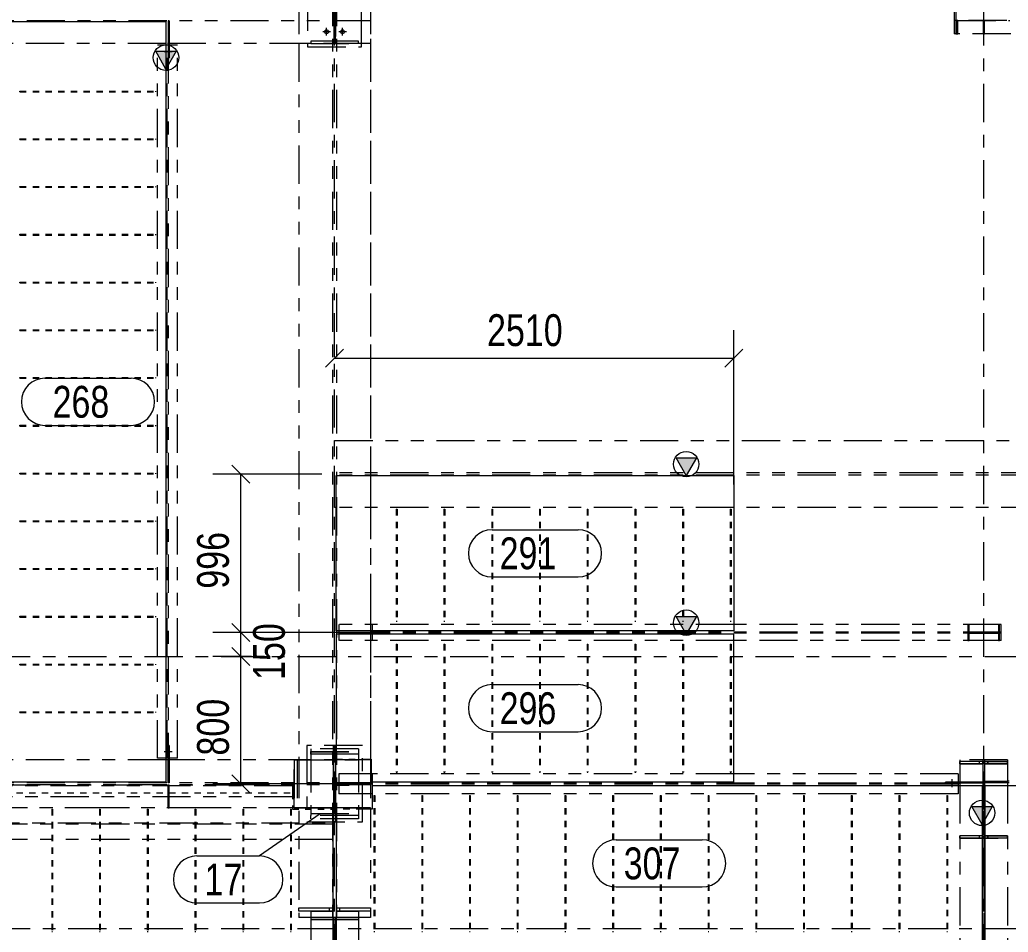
# Model space of a CAD drawing. Header units: millimetres. Extents: x 6786 to 7380, y -302 to 118.
# Drawn here: x 6929.5 to 7007.2, y -177.7 to -106 of the extents above; entities that cross this region are included whole.
import ezdxf

# ---------------------------------------------------------------- set-up
doc = ezdxf.new("R2010")
doc.units = ezdxf.units.MM
for name, pattern in [('XKITLINE00', [0]), ('XKITLINE02', [4, 2, -2]), ('XKITLINE03', [6, 3, -1, 1, -1]), ('XKITLINE04', [3, 0.5, -0.5, 0.5, -0.5, 0.5, -0.5]), ('XKITLINE05', [8, 3, -1, 1, -1, 1, -1])]:
    doc.linetypes.add(name, pattern=pattern)
for name, color, linetype, lineweight in [('Bolt', 7, 'Continuous', 0), ('Part', 2, 'Continuous', 0), ('PartMark', 3, 'Continuous', 0), ('S-GRID', 1, 'Continuous', 0), ('Z-DIMENSIONS', 1, 'Continuous', 0)]:
    doc.layers.add(name, color=color, linetype=linetype, lineweight=lineweight)
doc.styles.add('Arial', font='arial.ttf')

msp = doc.modelspace()

# ---------------------------------------------------------------- hatches: boundary and pattern name
at = {"layer": 'Part'}
for points in [[(6940.209, -108.505), (6941.809, -108.505), (6941.009, -109.905)], [(6981.084, -140.43), (6982.684, -140.43), (6981.884, -141.83)], [(6981.084, -152.88), (6982.684, -152.88), (6981.884, -154.28)], [(7004.334, -167.817), (7005.934, -167.817), (7005.134, -169.217)]]:
    msp.add_hatch(color=7, dxfattribs=at).paths.add_polyline_path(points, flags=17)

# ---------------------------------------------------------------- linework, layer by layer
at = {"layer": 'Bolt', "color": 7, "linetype": 'XKITLINE00', "lineweight": 0}
for p, q in [((6953.934, -106.967), (6953.334, -106.967)), ((6953.634, -107.267), (6953.634, -106.667)), ((6955.184, -106.967), (6954.584, -106.967)), ((6954.884, -107.267), (6954.884, -106.667))]:
    msp.add_line(p, q, dxfattribs=at)
at = {"layer": 'Bolt', "color": 7, "linetype": 'XKITLINE02', "lineweight": 0}
for p, q in [((6940.871, -108.53), (6941.496, -108.53)), ((6940.871, -108.53), (6941.496, -108.53)), ((6941.496, -163.53), (6940.871, -163.53)), ((6941.496, -163.53), (6940.871, -163.53))]:
    msp.add_line(p, q, dxfattribs=at)
at = {"layer": 'Bolt', "color": 6, "linetype": 'XKITLINE02', "lineweight": 0}
msp.add_line((7002.759, -165.667), (7002.759, -166.292), dxfattribs=at)
msp.add_line((7002.759, -165.667), (7002.759, -166.292), dxfattribs=at)
at = {"layer": 'Bolt', "color": 7, "linetype": 'XKITLINE00', "lineweight": 0}
for centre in [(6953.634, -106.967), (6954.884, -106.967)]:
    msp.add_circle(centre, 0.15, dxfattribs=at)
at = {"layer": 'Part', "color": 6, "linetype": 'XKITLINE05', "lineweight": 0}
for p, q in [((6954.102, 24.47), (6954.102, -176.53)), ((6954.415, 24.47), (6954.415, -176.53)), ((6957.071, 24.47), (6957.071, -164.092)), ((6952.134, -103.905), (6952.134, -108.155)), ((6956.384, -108.155), (6956.384, -103.905)), ((6951.446, -104.155), (6951.446, -107.905)), ((6951.446, -104.155), (6951.446, -107.905)), ((6954.196, -104.342), (6954.196, -107.717)), ((6954.321, -104.342), (6954.321, -107.717)), ((6957.071, -104.155), (6957.071, -107.905)), ((6957.071, -104.155), (6957.071, -107.905)), ((7002.946, -104.936), (7002.946, -107.124)), ((7003.071, -104.936), (7003.071, -107.124)), ((6957.071, -106.105), (6908.009, -106.105)), ((6941.171, -106.105), (6941.171, -107.905)), ((6941.271, -106.105), (6941.171, -106.105)), ((6941.171, -106.292), (6941.271, -106.292)), ((6941.171, -106.292), (6941.271, -106.292)), ((6941.271, -106.105), (6941.271, -107.905)), ((6954.196, -106.105), (6954.196, -107.905)), ((6954.321, -106.105), (6954.196, -106.105)), ((6954.321, -106.355), (6954.196, -106.355)), ((6954.321, -107.905), (6954.321, -106.105)), ((7055.071, -106.074), (7002.946, -106.074)), ((7003.065, -106.074), (7003.065, -107.124)), ((7003.215, -106.074), (7003.065, -106.074)), ((7003.215, -106.324), (7003.065, -106.324)), ((7003.209, -107.124), (7003.209, -106.074)), ((7003.209, -106.074), (7007.309, -106.074)), ((7003.215, -107.124), (7003.215, -106.074)), ((7005.209, -106.074), (7005.209, -107.124)), ((7005.309, -106.074), (7005.209, -106.074)), ((7005.309, -106.324), (7005.209, -106.324)), ((7005.309, -107.124), (7005.309, -106.074)), ((7015.384, -107.124), (7002.946, -107.124)), ((7003.065, -107.124), (7003.215, -107.124)), ((7003.071, -107.124), (7003.209, -107.124)), ((7005.209, -107.124), (7005.309, -107.124)), ((6941.009, -107.905), (6928.759, -107.905)), ((6952.134, -107.905), (6941.009, -107.905)), ((6941.171, -107.905), (6941.171, -108.03)), ((6941.271, -107.905), (6941.171, -107.905)), ((6941.171, -107.905), (6941.271, -107.905)), ((6941.271, -107.905), (6941.171, -107.905)), ((6941.171, -107.905), (6941.271, -107.905)), ((6941.271, -107.905), (6941.271, -107.908)), ((6941.271, -107.908), (6941.271, -107.917)), ((6941.271, -107.917), (6941.271, -107.908)), ((6941.271, -107.948), (6941.271, -107.917)), ((6941.271, -107.948), (6941.271, -108.03)), ((6951.446, -107.905), (6951.446, -164.155)), ((6956.384, -107.905), (6952.134, -107.905)), ((6954.196, -107.717), (6952.384, -107.717)), ((6952.384, -107.717), (6952.384, -107.905)), ((6952.384, -107.905), (6956.134, -107.905)), ((6954.196, -107.905), (6954.321, -107.905)), ((6956.134, -107.717), (6954.321, -107.717)), ((6956.134, -107.905), (6956.134, -107.717)), ((6957.071, -107.905), (6956.384, -107.905)), ((6957.071, -107.905), (6957.071, -141.83)), ((6940.352, -164.03), (6940.352, -108.03)), ((6941.009, -108.03), (6940.352, -108.03)), ((6941.915, -108.03), (6941.009, -108.03)), ((6941.096, -164.03), (6941.096, -108.03)), ((6941.271, -107.967), (6941.171, -107.967)), ((6941.171, -107.967), (6941.271, -107.967)), ((6941.171, -108.03), (6941.171, -164.03)), ((6941.171, -108.03), (6941.171, -109.03)), ((6941.271, -108.03), (6941.271, -109.03)), ((6941.915, -164.03), (6941.915, -108.03)), ((6952.134, -108.155), (6956.384, -108.155)), ((6941.271, -109.03), (6941.171, -109.03)), ((6941.171, -109.03), (6941.271, -109.03)), ((6954.259, -144.33), (6954.259, -139.08)), ((6954.259, -139.08), (7009.634, -139.08)), ((7009.634, -141.617), (6954.259, -141.617)), ((6954.259, -141.792), (6954.259, -141.617)), ((7009.634, -141.792), (6954.259, -141.792)), ((6957.071, -141.83), (6957.071, -154.03)), ((6954.384, -144.33), (6954.259, -144.33)), ((6985.634, -144.33), (6954.384, -144.33)), ((7009.634, -144.33), (6985.634, -144.33)), ((6954.602, -153.53), (6954.602, -154.78)), ((6985.634, -153.53), (6954.602, -153.53)), ((6957.202, -153.53), (6957.202, -154.03)), ((7006.634, -153.53), (6985.634, -153.53)), ((7004.009, -153.53), (7004.009, -154.78)), ((7004.109, -153.53), (7004.009, -153.53)), ((7004.009, -153.53), (7004.009, -154.12)), ((7004.109, -153.53), (7004.009, -153.53)), ((7004.109, -154.12), (7004.109, -153.53)), ((7004.109, -154.12), (7004.109, -153.53)), ((7006.509, -153.53), (7006.409, -153.53)), ((7006.409, -153.53), (7006.409, -154.12)), ((7006.409, -153.53), (7006.409, -154.12)), ((7006.509, -153.53), (7006.409, -153.53)), ((7006.509, -154.78), (7006.509, -153.53)), ((7006.509, -154.12), (7006.509, -153.53)), ((7006.634, -154.78), (7006.634, -153.53)), ((6954.602, -154.12), (6957.071, -154.12)), ((6957.071, -154.189), (6954.602, -154.189)), ((6957.071, -154.03), (6957.071, -154.28)), ((6957.202, -154.12), (6957.071, -154.12)), ((6957.202, -154.189), (6957.071, -154.189)), ((6957.071, -154.28), (6957.071, -164.092)), ((6957.202, -154.03), (6957.202, -154.28)), ((7006.634, -154.12), (6957.202, -154.12)), ((7006.634, -154.189), (6957.202, -154.189)), ((6957.202, -154.28), (6957.202, -154.78)), ((7004.109, -153.87), (7004.009, -153.87)), ((7004.009, -154.12), (7004.109, -154.12)), ((7004.009, -154.189), (7004.009, -154.78)), ((7004.109, -154.189), (7004.009, -154.189)), ((7004.109, -154.439), (7004.009, -154.439)), ((7006.409, -154.12), (7004.109, -154.12)), ((7004.109, -154.78), (7004.109, -154.189)), ((7004.109, -154.189), (7006.409, -154.189)), ((7004.109, -154.78), (7004.109, -154.189)), ((7006.509, -153.87), (7006.409, -153.87)), ((7006.409, -154.12), (7006.509, -154.12)), ((7006.409, -154.189), (7006.409, -154.78)), ((7006.409, -154.189), (7006.409, -154.78)), ((7006.509, -154.189), (7006.409, -154.189)), ((7006.509, -154.439), (7006.409, -154.439)), ((7006.509, -154.78), (7006.509, -154.189)), ((6985.634, -154.78), (6954.602, -154.78)), ((7006.634, -154.78), (6985.634, -154.78)), ((7004.009, -154.78), (7004.109, -154.78)), ((7004.009, -154.78), (7004.109, -154.78)), ((7006.409, -154.78), (7006.509, -154.78)), ((7006.409, -154.78), (7006.509, -154.78)), ((6941.271, -163.03), (6941.171, -163.03)), ((6941.171, -163.03), (6941.171, -164.03)), ((6941.171, -163.03), (6941.271, -163.03)), ((6941.271, -163.03), (6941.271, -164.03)), ((6952.071, -163.03), (6952.071, -169.03)), ((6956.446, -163.03), (6952.071, -163.03)), ((6954.184, -165.955), (6954.184, -163.03)), ((6954.184, -163.03), (6954.334, -163.03)), ((6954.334, -163.03), (6954.334, -165.955)), ((6956.446, -169.03), (6956.446, -163.03)), ((6952.384, -163.28), (6952.384, -163.499)), ((6956.134, -163.28), (6952.384, -163.28)), ((6952.384, -163.499), (6952.384, -163.705)), ((6952.384, -163.499), (6956.134, -163.499)), ((6952.384, -163.705), (6952.384, -163.499)), ((6952.384, -163.53), (6956.134, -163.53)), ((6952.384, -163.674), (6956.134, -163.674)), ((6952.384, -163.705), (6952.384, -168.355)), ((6954.221, -163.705), (6952.384, -163.705)), ((6954.221, -168.355), (6954.221, -163.674)), ((6954.221, -163.674), (6954.296, -163.674)), ((6954.296, -163.705), (6954.221, -163.705)), ((6954.221, -163.705), (6954.296, -163.705)), ((6954.296, -163.674), (6954.296, -168.355)), ((6956.134, -163.705), (6954.296, -163.705)), ((6956.134, -163.28), (6956.134, -163.499)), ((6956.134, -163.499), (6956.134, -163.705)), ((6956.134, -163.499), (6956.134, -163.705)), ((6956.134, -163.705), (6956.134, -168.355)), ((6941.009, -164.155), (6928.759, -164.155)), ((6941.009, -164.03), (6940.352, -164.03)), ((6941.915, -164.03), (6941.009, -164.03)), ((6952.071, -164.155), (6941.009, -164.155)), ((6941.171, -164.03), (6941.171, -164.152)), ((6941.171, -164.092), (6941.271, -164.092)), ((6941.171, -164.092), (6941.271, -164.092)), ((6941.171, -164.152), (6941.171, -164.155)), ((6941.171, -165.955), (6941.171, -164.152)), ((6941.171, -164.155), (6941.271, -164.155)), ((6941.271, -164.155), (6941.171, -164.155)), ((6941.271, -164.155), (6941.171, -164.155)), ((6941.171, -164.155), (6941.271, -164.155)), ((6941.271, -164.03), (6941.271, -164.092)), ((6941.271, -164.092), (6941.271, -164.155)), ((6941.271, -164.112), (6941.271, -165.955)), ((6951.071, -164.155), (6951.071, -167.905)), ((6951.071, -164.155), (6951.071, -167.905)), ((6951.071, -164.155), (6957.071, -164.155)), ((6951.071, -167.905), (6951.071, -164.155)), ((6951.071, -164.155), (6951.321, -164.155)), ((6951.321, -164.155), (6951.321, -167.905)), ((6951.446, -164.155), (6951.446, -176.53)), ((6956.446, -164.155), (6952.071, -164.155)), ((6954.334, -164.155), (6954.184, -164.155)), ((6957.071, -164.155), (6956.446, -164.155)), ((6957.071, -164.092), (6957.071, -164.155)), ((6957.071, -164.155), (6957.071, -167.905)), ((6957.071, -164.155), (6957.071, -167.905)), ((6957.071, -164.155), (6957.071, -167.905)), ((7007.134, -164.155), (7003.384, -164.155)), ((7003.384, -164.155), (7003.384, -166.155)), ((7005.19, -164.274), (7003.384, -164.274)), ((7003.384, -164.274), (7003.384, -164.474)), ((7003.384, -164.474), (7003.384, -164.274)), ((7007.134, -164.28), (7003.384, -164.28)), ((7003.384, -164.28), (7003.384, -164.467)), ((7003.384, -164.467), (7005.19, -164.467)), ((7005.19, -164.474), (7003.384, -164.474)), ((7004.94, -164.474), (7004.94, -164.274)), ((7004.94, -164.474), (7004.94, -164.274)), ((7005.19, -164.155), (7005.19, -214.155)), ((7005.19, -164.274), (7005.19, -164.474)), ((7005.19, -164.474), (7005.19, -164.274)), ((7005.19, -164.467), (7005.19, -170.117)), ((7005.327, -164.155), (7005.327, -214.155)), ((7005.327, -164.274), (7007.134, -164.274)), ((7005.327, -164.474), (7005.327, -164.274)), ((7005.327, -164.274), (7005.327, -164.474)), ((7005.327, -170.117), (7005.327, -164.467)), ((7005.327, -164.467), (7007.134, -164.467)), ((7007.134, -164.474), (7005.327, -164.474)), ((7005.577, -164.474), (7005.577, -164.274)), ((7005.577, -164.274), (7005.577, -164.474)), ((7007.134, -164.155), (7007.134, -166.155)), ((7007.134, -164.274), (7007.134, -164.474)), ((7007.134, -164.474), (7007.134, -164.274)), ((7007.134, -164.467), (7007.134, -164.28)), ((6954.602, -165.249), (6954.602, -166.811)), ((6957.071, -165.249), (6954.602, -165.249)), ((6957.134, -165.249), (6957.071, -165.249)), ((6985.634, -165.249), (6957.134, -165.249)), ((6957.202, -165.249), (6957.202, -165.905)), ((7003.259, -165.249), (6985.634, -165.249)), ((7003.259, -165.249), (7003.259, -166.155)), ((6896.134, -166.105), (6950.946, -166.105)), ((6950.946, -166.18), (6896.134, -166.18)), ((6957.071, -165.955), (6908.009, -165.955)), ((6957.071, -166.105), (6908.009, -166.105)), ((6941.171, -165.767), (6941.271, -165.767)), ((6941.171, -165.767), (6941.271, -165.767)), ((6941.271, -165.955), (6941.171, -165.955)), ((6941.171, -167.905), (6941.171, -166.105)), ((6941.171, -166.105), (6941.271, -166.105)), ((6941.271, -167.905), (6941.271, -166.105)), ((6950.946, -166.105), (6950.946, -167.042)), ((6954.334, -165.705), (6954.184, -165.705)), ((6954.184, -165.955), (6954.334, -165.955)), ((6954.184, -166.105), (6954.184, -169.03)), ((6954.334, -166.105), (6954.184, -166.105)), ((6954.184, -166.105), (6954.296, -166.105)), ((6954.334, -166.105), (6954.334, -169.03)), ((6954.415, -165.992), (6954.415, -165.917)), ((6954.415, -165.917), (6955.415, -165.917)), ((6955.415, -165.992), (6954.415, -165.992)), ((6954.415, -166.067), (6954.415, -166.142)), ((6955.415, -166.067), (6954.415, -166.067)), ((6954.415, -166.142), (6955.415, -166.142)), ((6957.071, -165.992), (6954.602, -165.992)), ((6957.071, -166.067), (6954.602, -166.067)), ((6955.415, -165.917), (6955.415, -165.992)), ((6955.415, -166.142), (6955.415, -166.067)), ((6957.202, -165.992), (6957.071, -165.992)), ((6957.202, -166.067), (6957.071, -166.067)), ((6957.202, -165.905), (6957.202, -166.155)), ((7003.259, -165.992), (6957.202, -165.992)), ((7003.259, -166.067), (6957.202, -166.067)), ((6957.202, -166.155), (6957.202, -166.811)), ((7003.259, -165.892), (7002.259, -165.892)), ((7002.259, -165.892), (7002.259, -165.992)), ((7002.259, -165.992), (7002.259, -165.892)), ((7003.259, -165.992), (7002.259, -165.992)), ((7003.384, -165.892), (7003.259, -165.892)), ((7003.341, -165.992), (7003.259, -165.992)), ((7003.259, -166.155), (7003.259, -166.811)), ((7003.321, -165.892), (7003.321, -165.992)), ((7003.321, -165.992), (7003.321, -165.892)), ((7003.341, -165.992), (7003.372, -165.992)), ((7003.381, -165.992), (7003.372, -165.992)), ((7003.372, -165.992), (7003.381, -165.992)), ((7003.384, -165.992), (7003.381, -165.992)), ((7005.19, -165.892), (7003.384, -165.892)), ((7003.384, -165.992), (7003.384, -165.892)), ((7003.384, -165.892), (7003.384, -165.992)), ((7003.384, -165.892), (7003.384, -165.992)), ((7003.384, -165.992), (7003.384, -165.892)), ((7005.19, -165.992), (7003.384, -165.992)), ((7003.384, -166.155), (7003.384, -178.405)), ((7005.002, -165.992), (7005.002, -165.892)), ((7005.002, -165.992), (7005.002, -165.892)), ((7005.19, -165.892), (7005.19, -165.992)), ((7005.327, -165.811), (7005.327, -165.961)), ((7005.327, -165.811), (7007.134, -165.811)), ((7007.134, -165.961), (7005.327, -165.961)), ((7005.515, -165.961), (7005.515, -165.811)), ((7005.515, -165.961), (7005.515, -165.811)), ((7007.137, -165.811), (7007.134, -165.811)), ((7007.134, -165.811), (7007.134, -165.961)), ((7007.134, -165.961), (7007.134, -165.811)), ((7007.134, -165.811), (7007.134, -165.961)), ((7007.134, -165.811), (7007.137, -165.811)), ((7007.259, -165.961), (7007.134, -165.961)), ((7007.134, -166.155), (7007.134, -178.405)), ((7007.259, -165.811), (7007.137, -165.811)), ((6941.271, -166.292), (6941.171, -166.292)), ((6954.334, -166.355), (6954.184, -166.355)), ((6954.296, -166.355), (6954.184, -166.355)), ((6957.071, -166.811), (6954.602, -166.811)), ((6957.202, -166.811), (6957.071, -166.811)), ((7003.259, -166.811), (6957.202, -166.811)), ((6950.946, -167.042), (6896.134, -167.042)), ((6954.134, -167.905), (6860.509, -167.905)), ((6952.071, -167.905), (6905.509, -167.905)), ((6941.171, -167.905), (6941.271, -167.905)), ((6951.071, -167.905), (6957.071, -167.905)), ((6951.321, -167.905), (6951.071, -167.905)), ((6956.446, -167.905), (6952.071, -167.905)), ((6952.384, -168.355), (6952.384, -168.53)), ((6952.384, -168.355), (6956.134, -168.355)), ((6952.384, -168.355), (6952.384, -168.53)), ((6954.134, -167.905), (6954.134, -169.105)), ((6954.334, -167.905), (6954.184, -167.905)), ((6954.296, -168.355), (6954.221, -168.355)), ((6956.134, -168.355), (6956.134, -168.53)), ((6956.134, -168.355), (6956.134, -168.53)), ((6957.071, -167.905), (6956.446, -167.905)), ((6957.071, -167.905), (6957.071, -168.03)), ((6957.071, -168.03), (6957.071, -176.53)), ((6860.509, -169.105), (6954.134, -169.105)), ((6954.134, -169.205), (6860.509, -169.205)), ((6952.071, -169.03), (6956.446, -169.03)), ((6952.384, -168.78), (6952.384, -168.53)), ((6956.134, -168.53), (6952.384, -168.53)), ((6956.134, -168.78), (6952.384, -168.78)), ((6954.134, -169.03), (6954.134, -170.405)), ((6954.334, -169.03), (6954.184, -169.03)), ((6956.134, -168.53), (6956.134, -168.78)), ((6954.134, -170.405), (6860.509, -170.405)), ((7005.19, -170.111), (7003.384, -170.111)), ((7003.384, -170.111), (7003.384, -170.311)), ((7003.384, -170.311), (7003.384, -170.111)), ((7005.19, -170.117), (7003.384, -170.117)), ((7003.384, -170.117), (7003.384, -170.305)), ((7003.384, -170.305), (7007.134, -170.305)), ((7005.19, -170.311), (7003.384, -170.311)), ((7004.94, -170.311), (7004.94, -170.111)), ((7004.94, -170.311), (7004.94, -170.111)), ((7005.19, -170.111), (7005.19, -170.311)), ((7005.19, -170.311), (7005.19, -170.111)), ((7005.327, -170.111), (7007.134, -170.111)), ((7005.327, -170.311), (7005.327, -170.111)), ((7005.327, -170.111), (7005.327, -170.311)), ((7007.134, -170.117), (7005.327, -170.117)), ((7007.134, -170.311), (7005.327, -170.311)), ((7005.577, -170.311), (7005.577, -170.111)), ((7005.577, -170.111), (7005.577, -170.311)), ((7007.134, -170.111), (7007.134, -170.311)), ((7007.134, -170.311), (7007.134, -170.111)), ((7007.134, -170.305), (7007.134, -170.117)), ((6951.446, -176.03), (6951.446, -175.78)), ((6951.446, -175.78), (6954.102, -175.78)), ((6954.102, -176.03), (6951.446, -176.03)), ((6952.384, -176.03), (6954.09, -176.03)), ((6952.384, -176.03), (6952.384, -178.405)), ((6953.852, -176.03), (6953.852, -175.78)), ((6954.09, -176.03), (6954.09, -176.542)), ((6954.102, -175.78), (6954.102, -176.03)), ((6954.415, -176.03), (6954.415, -175.78)), ((6954.415, -175.78), (6957.071, -175.78)), ((6957.071, -176.03), (6954.415, -176.03)), ((6954.427, -176.03), (6956.134, -176.03)), ((6954.427, -176.542), (6954.427, -176.03)), ((6954.665, -176.03), (6954.665, -175.78)), ((6956.134, -176.03), (6956.134, -178.405)), ((6957.071, -175.78), (6957.071, -176.03)), ((6954.134, -176.53), (6951.446, -176.53)), ((6952.384, -176.53), (6954.09, -176.53)), ((6954.134, -176.717), (6952.384, -176.717)), ((6954.134, -176.542), (6954.09, -176.542)), ((6954.384, -176.53), (6954.134, -176.53)), ((6954.384, -176.542), (6954.134, -176.542)), ((6954.384, -176.717), (6954.134, -176.717)), ((6954.19, -176.542), (6954.19, -215.53)), ((6954.327, -176.542), (6954.427, -176.542)), ((6954.327, -176.542), (6954.327, -215.53)), ((6957.071, -176.53), (6954.384, -176.53)), ((6956.134, -176.717), (6954.384, -176.717)), ((6954.427, -176.53), (6956.134, -176.53))]:
    msp.add_line(p, q, dxfattribs=at)
at = {"layer": 'Part', "color": 7, "linetype": 'XKITLINE00', "lineweight": 0}
for p, q in [((6928.759, -106.155), (6941.009, -106.155)), ((6941.009, -106.155), (6941.009, -165.905)), ((6941.009, -109.905), (6940.209, -108.505)), ((6940.209, -108.505), (6941.809, -108.505)), ((6941.809, -108.505), (6941.009, -109.905)), ((6981.884, -141.83), (6981.084, -140.43)), ((6981.084, -140.43), (6982.684, -140.43)), ((6982.684, -140.43), (6981.884, -141.83)), ((6954.384, -154.03), (6954.384, -141.83)), ((6954.384, -141.83), (6985.634, -141.83)), ((6985.634, -141.83), (6985.634, -154.03)), ((6981.884, -154.28), (6981.084, -152.88)), ((6981.084, -152.88), (6982.684, -152.88)), ((6982.684, -152.88), (6981.884, -154.28)), ((6985.634, -154.03), (6954.384, -154.03)), ((6985.634, -154.28), (6954.384, -154.28)), ((6954.384, -154.28), (6954.384, -163.03)), ((6985.634, -165.905), (6985.634, -154.28)), ((6956.446, -164.092), (6957.134, -164.092)), ((6957.134, -164.092), (6957.134, -165.905)), ((6941.009, -165.905), (6928.759, -165.905)), ((6985.634, -165.905), (6957.134, -165.905)), ((6957.202, -166.155), (7005.134, -166.155)), ((6957.202, -166.155), (6957.202, -168.03)), ((7005.134, -166.155), (7005.134, -178.405)), ((7005.384, -178.405), (7005.384, -166.155)), ((7005.384, -166.155), (7014.446, -166.155)), ((6957.202, -168.03), (6956.446, -168.03)), ((7005.134, -169.217), (7004.334, -167.817)), ((7004.334, -167.817), (7005.934, -167.817)), ((7005.934, -167.817), (7005.134, -169.217)), ((6954.384, -169.03), (6954.384, -178.405)), ((6954.134, -170.405), (6954.134, -178.405))]:
    msp.add_line(p, q, dxfattribs=at)
at = {"layer": 'Part', "color": 2, "linetype": 'XKITLINE04', "lineweight": 0}
for p, q in [((6929.54, -111.686), (6929.54, -111.624)), ((6929.54, -111.624), (6940.227, -111.624)), ((6929.54, -111.686), (6940.227, -111.686)), ((6940.227, -111.686), (6940.227, -111.624)), ((6929.54, -115.436), (6929.54, -115.374)), ((6929.54, -115.374), (6940.227, -115.374)), ((6929.54, -115.436), (6940.227, -115.436)), ((6940.227, -115.436), (6940.227, -115.374)), ((6929.54, -119.186), (6929.54, -119.124)), ((6929.54, -119.124), (6940.227, -119.124)), ((6929.54, -119.186), (6940.227, -119.186)), ((6940.227, -119.186), (6940.227, -119.124)), ((6929.54, -122.936), (6929.54, -122.874)), ((6929.54, -122.874), (6940.227, -122.874)), ((6929.54, -122.936), (6940.227, -122.936)), ((6940.227, -122.936), (6940.227, -122.874)), ((6929.54, -126.686), (6929.54, -126.624)), ((6929.54, -126.624), (6940.227, -126.624)), ((6929.54, -126.686), (6940.227, -126.686)), ((6940.227, -126.686), (6940.227, -126.624)), ((6929.54, -130.436), (6929.54, -130.374)), ((6929.54, -130.374), (6940.227, -130.374)), ((6929.54, -130.436), (6940.227, -130.436)), ((6940.227, -130.436), (6940.227, -130.374)), ((6929.54, -134.186), (6929.54, -134.124)), ((6929.54, -134.124), (6940.227, -134.124)), ((6929.54, -134.186), (6940.227, -134.186)), ((6940.227, -134.186), (6940.227, -134.124)), ((6929.54, -137.936), (6929.54, -137.874)), ((6929.54, -137.874), (6940.227, -137.874)), ((6929.54, -137.936), (6940.227, -137.936)), ((6940.227, -137.936), (6940.227, -137.874)), ((6929.54, -141.686), (6929.54, -141.624)), ((6929.54, -141.624), (6940.227, -141.624)), ((6929.54, -141.686), (6940.227, -141.686)), ((6940.227, -141.686), (6940.227, -141.624)), ((6959.102, -144.455), (6959.165, -144.455)), ((6959.102, -144.455), (6959.102, -153.249)), ((6959.165, -144.455), (6959.165, -153.249)), ((6962.852, -144.455), (6962.915, -144.455)), ((6962.852, -144.455), (6962.852, -153.249)), ((6962.915, -144.455), (6962.915, -153.249)), ((6966.602, -144.455), (6966.665, -144.455)), ((6966.602, -144.455), (6966.602, -153.249)), ((6966.665, -144.455), (6966.665, -153.249)), ((6970.352, -144.455), (6970.415, -144.455)), ((6970.352, -144.455), (6970.352, -153.249)), ((6970.415, -144.455), (6970.415, -153.249)), ((6974.102, -144.455), (6974.165, -144.455)), ((6974.102, -144.455), (6974.102, -153.249)), ((6974.165, -144.455), (6974.165, -153.249)), ((6977.852, -144.455), (6977.915, -144.455)), ((6977.852, -144.455), (6977.852, -153.249)), ((6977.915, -144.455), (6977.915, -153.249)), ((6981.602, -144.455), (6981.665, -144.455)), ((6981.602, -144.455), (6981.602, -153.249)), ((6981.665, -144.455), (6981.665, -153.249)), ((6985.352, -144.455), (6985.415, -144.455)), ((6985.352, -144.455), (6985.352, -153.249)), ((6985.415, -144.455), (6985.415, -153.249)), ((6929.54, -145.436), (6929.54, -145.374)), ((6929.54, -145.374), (6940.227, -145.374)), ((6929.54, -145.436), (6940.227, -145.436)), ((6940.227, -145.436), (6940.227, -145.374)), ((6929.54, -149.186), (6929.54, -149.124)), ((6929.54, -149.124), (6940.227, -149.124)), ((6929.54, -149.186), (6940.227, -149.186)), ((6940.227, -149.186), (6940.227, -149.124)), ((6929.54, -152.936), (6929.54, -152.874)), ((6929.54, -152.874), (6940.227, -152.874)), ((6929.54, -152.936), (6940.227, -152.936)), ((6940.227, -152.936), (6940.227, -152.874)), ((6959.102, -153.249), (6959.165, -153.249)), ((6962.852, -153.249), (6962.915, -153.249)), ((6966.602, -153.249), (6966.665, -153.249)), ((6970.352, -153.249), (6970.415, -153.249)), ((6974.102, -153.249), (6974.165, -153.249)), ((6977.852, -153.249), (6977.915, -153.249)), ((6981.602, -153.249), (6981.665, -153.249)), ((6985.352, -153.249), (6985.415, -153.249)), ((6959.102, -155.061), (6959.165, -155.061)), ((6959.102, -155.061), (6959.102, -165.124)), ((6959.165, -155.061), (6959.165, -165.124)), ((6962.852, -155.061), (6962.915, -155.061)), ((6962.852, -155.061), (6962.852, -165.124)), ((6962.915, -155.061), (6962.915, -165.124)), ((6966.602, -155.061), (6966.665, -155.061)), ((6966.602, -155.061), (6966.602, -165.124)), ((6966.665, -155.061), (6966.665, -165.124)), ((6970.352, -155.061), (6970.415, -155.061)), ((6970.352, -155.061), (6970.352, -165.124)), ((6970.415, -155.061), (6970.415, -165.124)), ((6974.102, -155.061), (6974.165, -155.061)), ((6974.102, -155.061), (6974.102, -165.124)), ((6974.165, -155.061), (6974.165, -165.124)), ((6977.852, -155.061), (6977.915, -155.061)), ((6977.852, -155.061), (6977.852, -165.124)), ((6977.915, -155.061), (6977.915, -165.124)), ((6981.602, -155.061), (6981.665, -155.061)), ((6981.602, -155.061), (6981.602, -165.124)), ((6981.665, -155.061), (6981.665, -165.124)), ((6985.352, -155.061), (6985.415, -155.061)), ((6985.352, -155.061), (6985.352, -165.124)), ((6985.415, -155.061), (6985.415, -165.124)), ((6929.54, -156.686), (6929.54, -156.624)), ((6929.54, -156.624), (6940.227, -156.624)), ((6929.54, -156.686), (6940.227, -156.686)), ((6940.227, -156.686), (6940.227, -156.624)), ((6929.54, -160.436), (6929.54, -160.374)), ((6929.54, -160.374), (6940.227, -160.374)), ((6929.54, -160.436), (6940.227, -160.436)), ((6940.227, -160.436), (6940.227, -160.374)), ((6954.384, -163.03), (6954.384, -164.092)), ((6954.384, -164.092), (6956.446, -164.092)), ((6959.102, -165.124), (6959.165, -165.124)), ((6962.852, -165.124), (6962.915, -165.124)), ((6966.602, -165.124), (6966.665, -165.124)), ((6970.352, -165.124), (6970.415, -165.124)), ((6974.102, -165.124), (6974.165, -165.124)), ((6977.852, -165.124), (6977.915, -165.124)), ((6981.602, -165.124), (6981.665, -165.124)), ((6985.352, -165.124), (6985.415, -165.124)), ((6896.259, -166.73), (6950.946, -166.73)), ((6950.946, -166.73), (6950.946, -168.03)), ((6957.352, -166.936), (6957.415, -166.936)), ((6957.352, -166.936), (6957.352, -177.624)), ((6957.415, -166.936), (6957.415, -177.624)), ((6961.102, -166.936), (6961.165, -166.936)), ((6961.102, -166.936), (6961.102, -177.624)), ((6961.165, -166.936), (6961.165, -177.624)), ((6964.852, -166.936), (6964.915, -166.936)), ((6964.852, -166.936), (6964.852, -177.624)), ((6964.915, -166.936), (6964.915, -177.624)), ((6968.602, -166.936), (6968.665, -166.936)), ((6968.602, -166.936), (6968.602, -177.624)), ((6968.665, -166.936), (6968.665, -177.624)), ((6972.352, -166.936), (6972.415, -166.936)), ((6972.352, -166.936), (6972.352, -177.624)), ((6972.415, -166.936), (6972.415, -177.624)), ((6976.102, -166.936), (6976.165, -166.936)), ((6976.102, -166.936), (6976.102, -177.624)), ((6976.165, -166.936), (6976.165, -177.624)), ((6979.852, -166.936), (6979.915, -166.936)), ((6979.852, -166.936), (6979.852, -177.624)), ((6979.915, -166.936), (6979.915, -177.624)), ((6983.602, -166.936), (6983.665, -166.936)), ((6983.602, -166.936), (6983.602, -177.624)), ((6983.665, -166.936), (6983.665, -177.624)), ((6987.352, -166.936), (6987.415, -166.936)), ((6987.352, -166.936), (6987.352, -177.624)), ((6987.415, -166.936), (6987.415, -177.624)), ((6991.102, -166.936), (6991.165, -166.936)), ((6991.102, -166.936), (6991.102, -177.624)), ((6991.165, -166.936), (6991.165, -177.624)), ((6994.852, -166.936), (6994.915, -166.936)), ((6994.852, -166.936), (6994.852, -177.624)), ((6994.915, -166.936), (6994.915, -177.624)), ((6998.602, -166.936), (6998.665, -166.936)), ((6998.602, -166.936), (6998.602, -177.624)), ((6998.665, -166.936), (6998.665, -177.624)), ((7002.352, -166.936), (7002.415, -166.936)), ((7002.352, -166.936), (7002.352, -177.624)), ((7002.415, -166.936), (7002.415, -177.624)), ((6932.04, -168.03), (6932.102, -168.03)), ((6932.04, -168.03), (6932.04, -177.624)), ((6932.102, -168.03), (6932.102, -177.624)), ((6935.79, -168.03), (6935.852, -168.03)), ((6935.79, -168.03), (6935.79, -177.624)), ((6935.852, -168.03), (6935.852, -177.624)), ((6939.54, -168.03), (6939.602, -168.03)), ((6939.54, -168.03), (6939.54, -177.624)), ((6939.602, -168.03), (6939.602, -177.624)), ((6943.29, -168.03), (6943.352, -168.03)), ((6943.29, -168.03), (6943.29, -177.624)), ((6943.352, -168.03), (6943.352, -177.624)), ((6947.04, -168.03), (6947.102, -168.03)), ((6947.04, -168.03), (6947.04, -177.624)), ((6947.102, -168.03), (6947.102, -177.624)), ((6950.79, -168.03), (6950.852, -168.03)), ((6950.79, -168.03), (6950.79, -177.624)), ((6950.852, -168.03), (6950.852, -177.624)), ((6950.946, -168.03), (6954.134, -168.03)), ((6954.134, -168.03), (6954.134, -170.405)), ((6954.384, -168.03), (6954.384, -169.03)), ((6956.446, -168.03), (6954.384, -168.03)), ((6932.04, -177.624), (6932.102, -177.624)), ((6935.79, -177.624), (6935.852, -177.624)), ((6939.54, -177.624), (6939.602, -177.624)), ((6943.29, -177.624), (6943.352, -177.624)), ((6947.04, -177.624), (6947.102, -177.624)), ((6950.79, -177.624), (6950.852, -177.624)), ((6957.352, -177.624), (6957.415, -177.624)), ((6961.102, -177.624), (6961.165, -177.624)), ((6964.852, -177.624), (6964.915, -177.624)), ((6968.602, -177.624), (6968.665, -177.624)), ((6972.352, -177.624), (6972.415, -177.624)), ((6976.102, -177.624), (6976.165, -177.624)), ((6979.852, -177.624), (6979.915, -177.624)), ((6983.602, -177.624), (6983.665, -177.624)), ((6987.352, -177.624), (6987.415, -177.624)), ((6991.102, -177.624), (6991.165, -177.624)), ((6994.852, -177.624), (6994.915, -177.624)), ((6998.602, -177.624), (6998.665, -177.624)), ((7002.352, -177.624), (7002.415, -177.624))]:
    msp.add_line(p, q, dxfattribs=at)
at = {"layer": 'Part', "color": 7, "linetype": 'XKITLINE00', "lineweight": 0}
for centre in [(6941.009, -109.005), (6981.884, -140.93), (6981.884, -153.38), (7005.134, -168.317)]:
    msp.add_circle(centre, 1, dxfattribs=at)
at = {"layer": 'PartMark', "color": 1, "linetype": 'XKITLINE00', "lineweight": 0}
for p, q in [((6931.502, -134.18), (6938.265, -134.18)), ((6931.502, -137.88), (6938.265, -137.88)), ((6966.627, -146.08), (6973.39, -146.08)), ((6966.627, -149.78), (6973.39, -149.78)), ((6966.627, -158.242), (6973.39, -158.242)), ((6966.627, -161.942), (6973.39, -161.942)), ((6953.137, -168.394), (6948.353, -171.69)), ((6976.377, -170.43), (6983.14, -170.43)), ((6943.444, -171.69), (6948.353, -171.69)), ((6976.377, -174.13), (6983.14, -174.13)), ((6943.444, -175.39), (6948.353, -175.39))]:
    msp.add_line(p, q, dxfattribs=at)
for centre, start, end in [((6931.502, -136.03), 90, 270), ((6938.265, -136.03), 270, 90), ((6966.627, -147.93), 90, 270), ((6973.39, -147.93), 270, 90), ((6966.627, -160.092), 90, 270), ((6973.39, -160.092), 270, 90), ((6976.377, -172.28), 90, 270), ((6983.14, -172.28), 270, 90), ((6943.444, -173.54), 90, 270), ((6948.353, -173.54), 270, 90)]:
    msp.add_arc(centre, 1.85, start, end, dxfattribs=at)
at = {"layer": 'S-GRID', "color": 4, "linetype": 'XKITLINE03', "lineweight": 0}
for p, q in [((6954.259, -234.061), (6954.259, 80.155)), ((7005.259, -234.061), (7005.259, 80.155)), ((6837.336, -156.03), (7235.007, -156.03)), ((6837.336, -177.405), (7235.007, -177.405))]:
    msp.add_line(p, q, dxfattribs=at)
at = {"layer": 'Z-DIMENSIONS', "color": 1, "linetype": 'XKITLINE00', "lineweight": 0}
for p, q in [((6954.259, -132.487), (6954.259, -130.404)), ((6985.634, -142.526), (6985.634, -130.404)), ((6954.966, -131.897), (6953.552, -133.311)), ((6986.341, -131.897), (6984.927, -133.311)), ((6954.259, -132.604), (6985.634, -132.604)), ((6946.197, -140.998), (6947.611, -142.412)), ((6953.259, -141.705), (6944.704, -141.705)), ((6946.904, -154.155), (6946.904, -141.705)), ((6946.197, -153.448), (6947.611, -154.862)), ((6946.197, -153.448), (6947.611, -154.862)), ((6954.694, -154.155), (6944.704, -154.155)), ((6954.694, -154.155), (6944.904, -154.155)), ((6946.904, -156.03), (6946.904, -154.155)), ((6946.197, -155.323), (6947.611, -156.737)), ((6946.197, -155.323), (6947.611, -156.737)), ((6947.736, -156.03), (6944.704, -156.03)), ((6947.736, -156.03), (6944.904, -156.03)), ((6946.904, -166.03), (6946.904, -156.03)), ((6946.197, -165.323), (6947.611, -166.737)), ((6956.777, -166.03), (6944.704, -166.03))]:
    msp.add_line(p, q, dxfattribs=at)
at = {"layer": 'Z-DIMENSIONS', "color": 3}
for p in [(6954.259, -132.604), (6985.634, -132.604), (6946.904, -141.705), (6946.904, -154.155), (6946.904, -154.155), (6946.904, -156.03), (6946.904, -156.03), (6946.904, -166.03)]:
    msp.add_point(p, dxfattribs=at)

# ---------------------------------------------------------------- texts
at = {"layer": 'PartMark', "color": 7, "style": 'Arial', "width": 0.765}
for s, p in [('268', (6932.102, -137.28)), ('291', (6967.227, -149.18)), ('296', (6967.227, -161.342)), ('307', (6976.977, -173.53)), ('17', (6944.044, -174.79))]:
    msp.add_text(s, height=2.5, dxfattribs=at).set_placement(p)
at = {"layer": 'Z-DIMENSIONS', "color": 3, "style": 'Arial', "width": 0.765}
msp.add_text('2510', height=2.5, dxfattribs=at).set_placement((6966.238, -131.654))
for s, p in [('996', (6945.954, -150.711)), ('150', (6950.354, -157.874)), ('800', (6945.954, -163.811))]:
    msp.add_text(s, height=2.5, rotation=90.00021, dxfattribs=at).set_placement(p)

doc.saveas('drawing.dxf')
